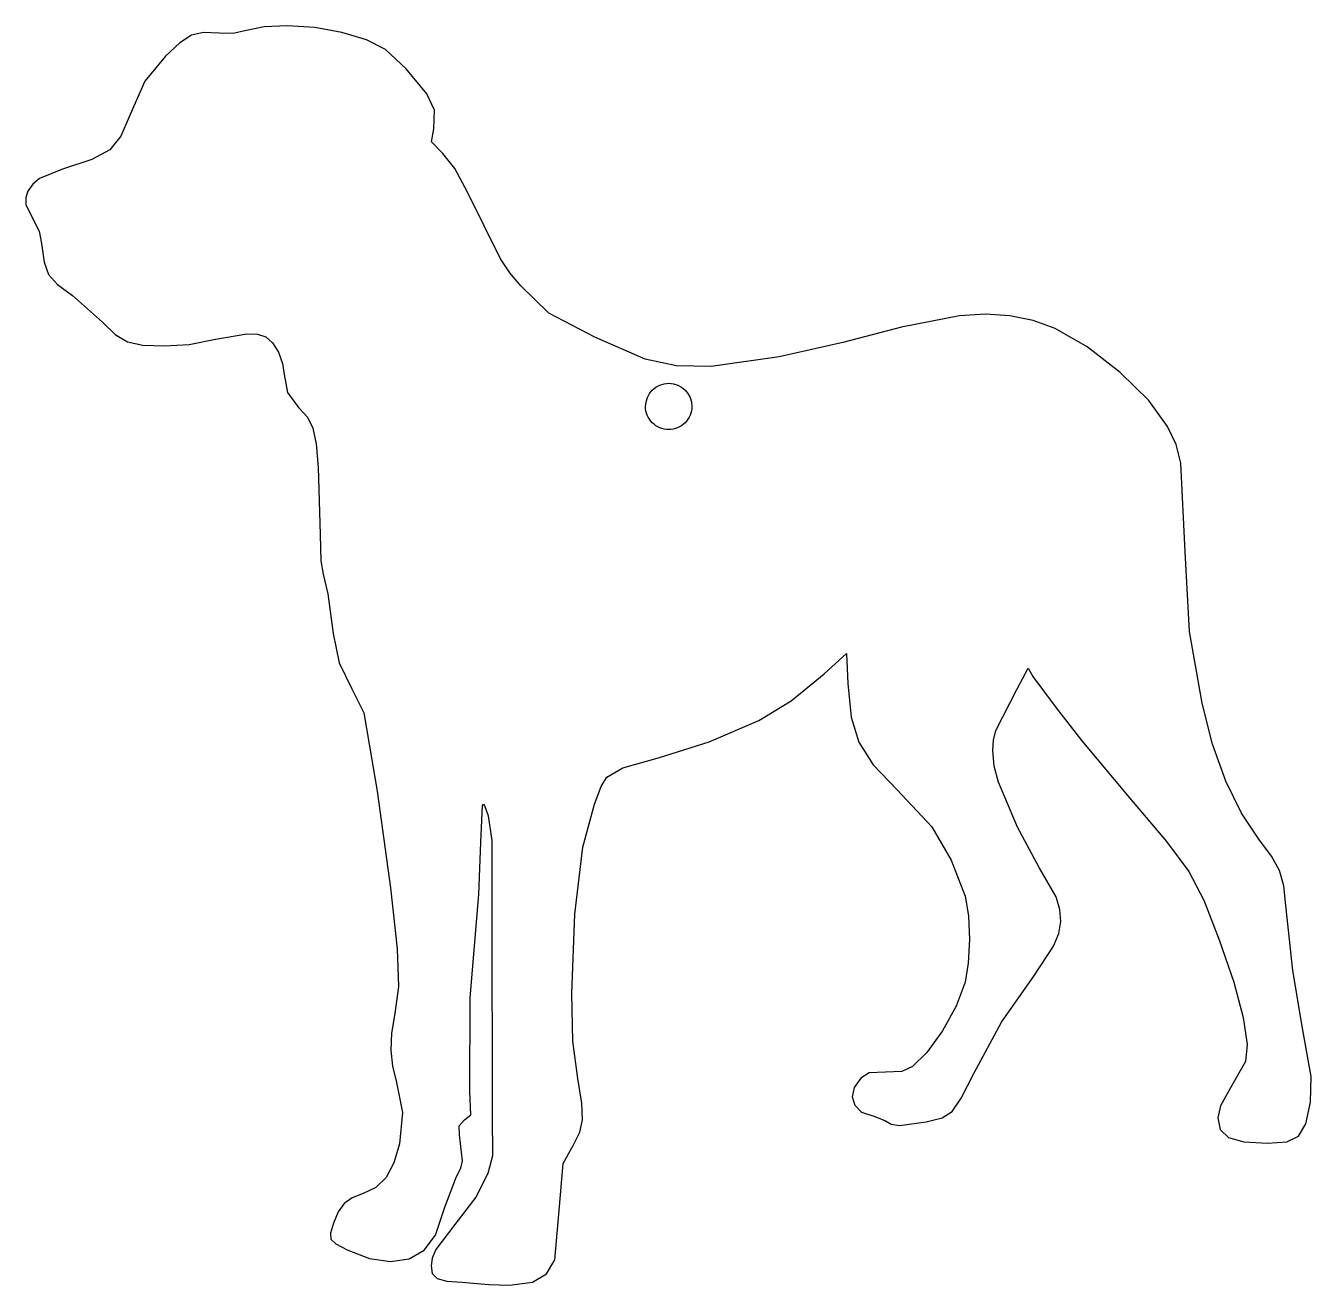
# Model space of a CAD drawing. Extents: x 4.8 to 54.7, y 2.7 to 51.6.
import ezdxf

# ---------------------------------------------------------------- set-up
doc = ezdxf.new("R2010")
doc.units = 0
doc.layers.get('0').update_dxf_attribs({"linetype": 'CONTINUOUS'})

msp = doc.modelspace()

# ---------------------------------------------------------------- linework, layer by layer
at = {"color": 1}
for points in [[(14.911476, 51.636193), (14.015268, 51.59303), (13.270508, 51.435), (12.813293, 51.336036), (12.263989, 51.349554), (11.66174, 51.371624), (11.193934, 51.263971), (10.742049, 50.97546), (10.187561, 50.454944), (9.374938, 49.482558), (8.807318, 48.187796), (8.450089, 47.345318), (8.018216, 46.810594), (7.325362, 46.432411), (6.185187, 46.059553), (5.283844, 45.696274), (5.021143, 45.47914), (4.836363, 45.208478), (4.750709, 44.955293), (4.757406, 44.690451), (5.060707, 44.059746), (5.272614, 43.651514), (5.37049, 43.17284), (5.467553, 42.443809), (5.64125, 41.963518), (5.980806, 41.58201), (6.575446, 41.149329), (7.736306, 40.119108), (8.222335, 39.636288), (8.701681, 39.353981), (9.301093, 39.223693), (10.147321, 39.19691), (11.103129, 39.2541), (12.058936, 39.439997), (13.342588, 39.667197), (13.762282, 39.649586), (14.080794, 39.546917), (14.344774, 39.316922), (14.57381, 38.951459), (14.735207, 38.517582), (14.796271, 38.082339), (14.926439, 37.380782), (15.358511, 36.798558), (15.6999, 36.423072), (15.910812, 36.000941), (16.036293, 35.394293), (16.121393, 34.465263), (16.201319, 31.865734), (16.217013, 30.838033), (16.309908, 30.328393), (16.495149, 29.56503), (16.699066, 28.021557), (16.929969, 26.874507), (17.420607, 25.865204), (17.897408, 24.940263), (18.410038, 21.89535), (18.931064, 18.135371), (19.193394, 15.766711), (19.235887, 14.300781), (19.097404, 13.248987), (18.970611, 12.495886), (18.939127, 11.829488), (19.004143, 11.203666), (19.166857, 10.572287), (19.393574, 9.410141), (19.2771, 8.195999), (19.059523, 7.449416), (18.758093, 6.884041), (18.36518, 6.489302), (17.873154, 6.254617), (17.443422, 6.090974), (17.130059, 5.867837), (16.898993, 5.551458), (16.716154, 5.10809), (16.597911, 4.718383), (16.610834, 4.486842), (16.80981, 4.307129), (17.249732, 4.072907), (18.118612, 3.732025), (18.932348, 3.616288), (19.652638, 3.725827), (20.241177, 4.060771), (20.676117, 4.644492), (21.045951, 5.724339), (21.500153, 6.915517), (21.660788, 7.245601), (21.725592, 7.523968), (21.609293, 8.542703), (21.598162, 8.89302), (21.801116, 9.122032), (22.05247, 9.323225), (22.017193, 10.221155), (22.030497, 13.868279), (22.360599, 17.882495), (22.443281, 19.910967), (22.500376, 21.328561), (22.537983, 21.386583), (22.587743, 21.33602), (22.729362, 20.929061), (22.870111, 19.970459), (22.871579, 17.376479), (22.882602, 9.29456), (22.887753, 7.72379), (22.712827, 7.035128), (22.251771, 6.124075), (21.432905, 5.057369), (20.697748, 4.080019), (20.552093, 3.753558), (20.505761, 3.451129), (20.554288, 3.149998), (20.745369, 2.956453), (21.116507, 2.850532), (21.705205, 2.812268), (22.748105, 2.728485), (23.554874, 2.69398), (24.453565, 2.818884), (24.989468, 3.140433), (25.318422, 3.678781), (25.482684, 5.60142), (25.63978, 7.426492), (26.037758, 8.153544), (26.288415, 8.638495), (26.393887, 9.12191), (26.365253, 9.764962), (26.213595, 10.728822), (26.01343, 12.175405), (25.974368, 14.030602), (26.09568, 17.114873), (26.409277, 19.716389), (26.858872, 21.389554), (27.119115, 22.070407), (27.332562, 22.439943), (27.965774, 22.796415), (29.384737, 23.199516), (31.321287, 23.815974), (33.242142, 24.643151), (34.508366, 25.40197), (35.783245, 26.447829), (36.651959, 27.243783), (36.707633, 26.071901), (36.833366, 24.774587), (37.130275, 23.793001), (37.695561, 22.918025), (38.626411, 21.940543), (39.969174, 20.509588), (40.726297, 19.212837), (41.270041, 17.810838), (41.390383, 17.05071), (41.429818, 16.124781), (41.388537, 15.205549), (41.266739, 14.465512), (40.912434, 13.543853), (40.381323, 12.57832), (39.78015, 11.739064), (39.215666, 11.196255), (38.806077, 11.003551), (38.163948, 10.976316), (37.529614, 10.951509), (37.214756, 10.739842), (36.957761, 10.380624), (36.876859, 10.01745), (36.971381, 9.686256), (37.240664, 9.422988), (37.759907, 9.251561), (38.172767, 9.077376), (38.386858, 8.953221), (38.711837, 8.906789), (39.74814, 9.045956), (40.369004, 9.203806), (40.76394, 9.44722), (41.113997, 9.960051), (41.600224, 10.926151), (42.684406, 12.920427), (43.936276, 14.711347), (44.703844, 15.864583), (44.905791, 16.357687), (44.988056, 16.826634), (44.951802, 17.295063), (44.798188, 17.786618), (44.143531, 18.933657), (43.301561, 20.494447), (42.560442, 22.23709), (42.397168, 22.869119), (42.346018, 23.474567), (42.361456, 23.86952), (42.462909, 24.248028), (43.272619, 25.849755), (43.711387, 26.676025), (43.899353, 26.349706), (44.806102, 25.132623), (45.79443, 23.850498), (47.650371, 21.634611), (49.096523, 19.942948), (49.960117, 18.776422), (50.54224, 17.659435), (51.143974, 16.116396), (51.704874, 14.472347), (52.070552, 13.097947), (52.228704, 12.049862), (52.16703, 11.384763), (51.581089, 10.360053), (51.188481, 9.667463), (51.085546, 9.20636), (51.17689, 8.743682), (51.502041, 8.438097), (52.102497, 8.26818), (53.019759, 8.21252), (53.765483, 8.262547), (54.227128, 8.484083), (54.501256, 8.969877), (54.68443, 9.812697), (54.719501, 10.810342), (54.377403, 12.683978), (53.996725, 14.927165), (53.736341, 17.444824), (53.646549, 18.220018), (53.478613, 18.817107), (53.176612, 19.373525), (52.68462, 20.026717), (52.005438, 21.034144), (51.40039, 22.276427), (50.885143, 23.715946), (50.47535, 25.315077), (49.987131, 28.091491), (49.811688, 31.193788), (49.644104, 34.637385), (49.464964, 35.368032), (49.135898, 36.059914), (48.408459, 37.067431), (47.294935, 38.162755), (46.007728, 39.160676), (44.759247, 39.875979), (43.903278, 40.184434), (43.007169, 40.367958), (42.058852, 40.428136), (41.046261, 40.366561), (38.789141, 39.92293), (36.516374, 39.322008), (34.031201, 38.77549), (31.390623, 38.389351), (30.04902, 38.422007), (28.83078, 38.682597), (26.866555, 39.537934), (25.077555, 40.468536), (23.991109, 41.534585), (23.563947, 42.038541), (23.210376, 42.577631), (21.938384, 45.141188), (21.431954, 46.089751), (20.968245, 46.673567), (20.520658, 47.120051), (20.613262, 47.630475), (20.633523, 48.360957), (20.348129, 48.985915), (19.536354, 49.962325), (18.73417, 50.713973), (17.994308, 51.088231), (17.043293, 51.375587), (15.982048, 51.562683), (14.911493, 51.636157), (14.911488, 51.636165)], [(30.641691, 36.84342), (30.641691, 36.84342)]]:
    msp.add_lwpolyline(points, dxfattribs=at)
for points in [[(28.842541, 36.84342), (28.842541, 37.340241), (29.245295, 37.742994), (29.742116, 37.742995)], [(29.742116, 37.742995), (30.238937, 37.742994), (30.641691, 37.340241), (30.641691, 36.84342)], [(29.10602, 36.207322), (28.937316, 36.376026), (28.84254, 36.604837), (28.842541, 36.84342)], [(30.641691, 36.84342), (30.641691, 36.604837), (30.546915, 36.376026), (30.378212, 36.207322)], [(29.742116, 35.943842), (29.503533, 35.943842), (29.274723, 36.038619), (29.10602, 36.207322)], [(30.378212, 36.207322), (30.209509, 36.038619), (29.980698, 35.943842), (29.742116, 35.943842)]]:
    msp.add_open_spline(points, degree=3, dxfattribs=at)

doc.saveas('drawing.dxf')
